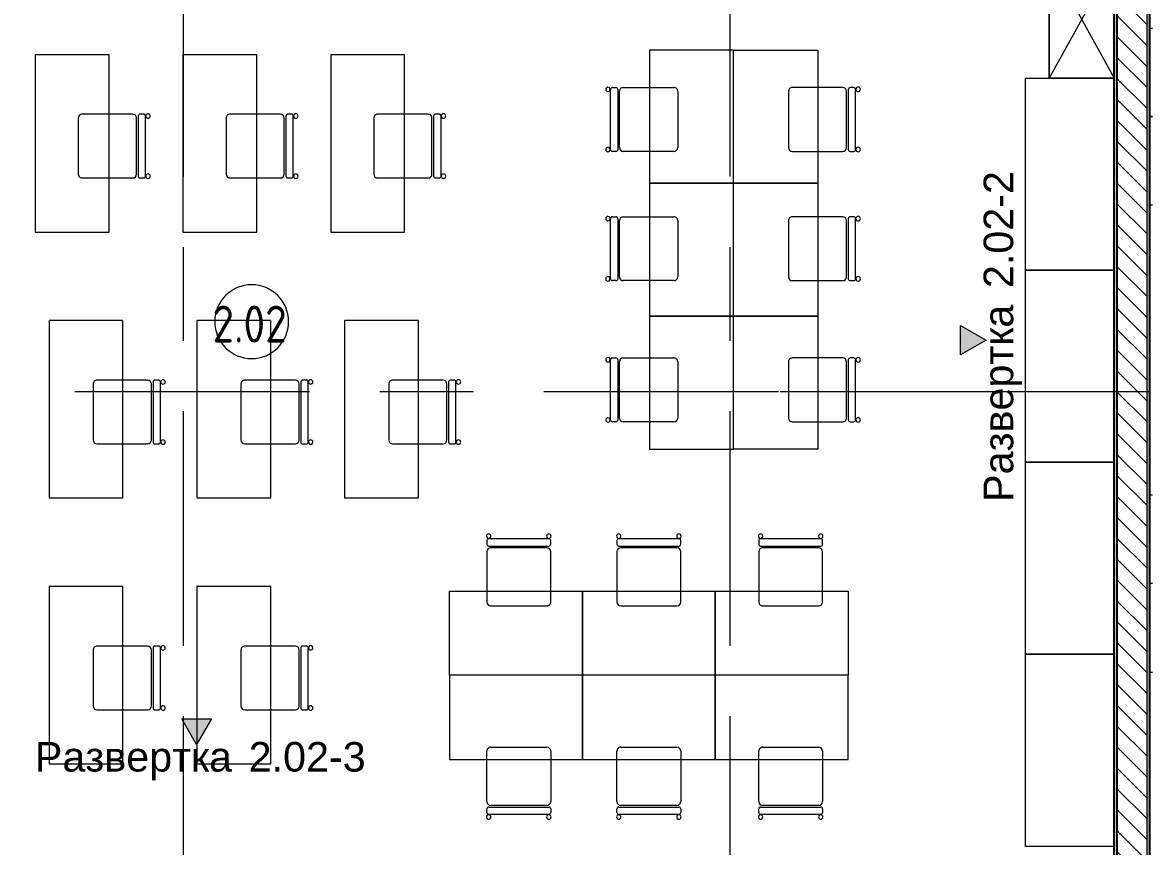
# Model space of a CAD drawing. Header units: millimetres. Extents: x 10189 to 74543, y -2532 to 10466.
# Drawn here: x 17422 to 25068, y 521 to 6097 of the extents above; entities that cross this region are included whole.
import ezdxf

# ---------------------------------------------------------------- set-up
doc = ezdxf.new("R2010")
doc.units = ezdxf.units.MM
doc.linetypes.add('Осевая', pattern=[3175, 635, -476.25, 1587.5, -476.25])
for name, color, linetype, lineweight in [('A-AREA-IDEN', 7, 'Continuous', 9), ('A-WALL', 7, 'Continuous', 9), ('G-ANNO-SYMB', 7, 'Continuous', 9), ('I-WALL', 7, 'Continuous', 9), ('Оси', 7, 'Continuous', 9), ('Оси-2', 7, 'Осевая', 9)]:
    doc.layers.add(name, color=color, linetype=linetype, lineweight=lineweight)
for name, color, linetype, lineweight, true_color in [('A-WALL-1', 7, 'Continuous', 25, 0x3c3c3c), ('A-WALL-FNSH-1', 7, 'Continuous', 13, 0x3c3c3c), ('I-FURN-1', 7, 'Continuous', 9, 0xf0f0f0)]:
    doc.layers.add(name, color=color, linetype=linetype, lineweight=lineweight, true_color=true_color)
doc.styles.add('Arial_1', font='arial.ttf', dxfattribs={"height": 200})
doc.styles.add('GOST Common', font='GOST_Common.ttf', dxfattribs={"width": 0.9, "height": 250})
pattern_1 = [(0, (0, 0), (121.92, 30.48), [10.058, -81.382, 10.058, -81.382, -487.68]), (0, (0, 0), (121.92, 30.48), [-182.88, 10.058, -172.822, 10.058, -81.382, -213.36]), (0, (0, 0), (121.92, 30.48), [-457.2, 10.058, -50.902, 10.058, -142.342]), (120, (45.72, 15.24), (-87.356454, 90.345817), [10.058, -81.382, 10.058, -81.382, -487.68]), (120, (45.72, 15.24), (-87.356454, 90.345817), [-182.88, 10.058, -172.822, 10.058, -81.382, -213.36]), (120, (45.72, 15.24), (-87.356454, 90.345817), [-457.2, 10.058, -50.902, 10.058, -142.342]), (240, (60.96, 76.2), (-34.563546, -120.825817), [10.058, -81.382, 10.058, -81.382, -487.68]), (240, (60.96, 76.2), (-34.563546, -120.825817), [-182.88, 10.058, -172.822, 10.058, -81.382, -213.36]), (240, (60.96, 76.2), (-34.563546, -120.825817), [-457.2, 10.058, -50.902, 10.058, -142.342])]

# ---------------------------------------------------------------- blocks, each defined once
blk = doc.blocks.new('Стол базовый прямоугольный - 1_6-26174022-План разверток пом_ 2_02_ Этаж 2')
at = {"layer": 'I-FURN-1'}
for p, q in [((600, 250), (-600, 250)), ((-600, 250), (-600, -250)), ((600, -250), (600, 250)), ((-600, -250), (600, -250))]:
    blk.add_line(p, q, dxfattribs=at)
blk = doc.blocks.new('Стул Breuer - 1_9а-V1-План разверток пом_ 2_02_ Этаж 2')
at = {"layer": 'I-FURN-1'}
for p, q in [((190.5, 241.3), (-190.5, 241.3)), ((-215.9, 215.9), (-215.9, 33.3)), ((215.9, 33.3), (215.9, 215.9)), ((-215.9, 33.3), (-215.9, -127)), ((215.9, -127), (215.9, 33.3)), ((-190.5, -152.4), (190.5, -152.4)), ((-215.9, -176.2), (-215.9, -200.8)), ((203.2, -163.5), (-203.2, -163.5)), ((-203.2, -213.5), (203.2, -213.5)), ((215.9, -200.8), (215.9, -176.2))]:
    blk.add_line(p, q, dxfattribs=at)
for centre, radius, start, end in [((-190.5, 215.9), 25.4, 135, 165), ((-190.5, 215.9), 25.4, 105, 135), ((-190.5, 215.9), 25.4, 90, 105), ((190.5, 215.9), 25.4, 75, 90), ((190.5, 215.9), 25.4, 45, 75), ((190.5, 215.9), 25.4, 0, 45), ((-190.5, 215.9), 25.4, 165, 180), ((-190.5, -127), 25.4, 180, 270), ((190.5, -127), 25.4, 270, 360), ((-203.5, -230.6), 15.1, 360, 180), ((-203.2, -176.2), 12.7, 90, 180), ((-203.2, -200.8), 12.7, 180, 270), ((203.7, -230.6), 15.1, 360, 180), ((203.2, -176.2), 12.7, 360, 90), ((203.2, -200.8), 12.7, 270, 360), ((-203.5, -230.6), 15.1, 180, 360), ((203.7, -230.6), 15.1, 180, 360)]:
    blk.add_arc(centre, radius, start, end, dxfattribs=at)
blk = doc.blocks.new('Стул Breuer - 1_9а-V2-План разверток пом_ 2_02_ Этаж 2')
at = {"layer": 'I-FURN-1'}
for p, q in [((190.5, 241.3), (-190.5, 241.3)), ((-215.9, 215.9), (-215.9, 33.3)), ((215.9, 33.3), (215.9, 215.9)), ((-215.9, 33.3), (-215.9, -127)), ((215.9, -127), (215.9, 33.3)), ((-190.5, -152.4), (190.5, -152.4)), ((-215.9, -176.2), (-215.9, -200.8)), ((203.2, -163.5), (-203.2, -163.5)), ((-203.2, -213.5), (203.2, -213.5)), ((215.9, -200.8), (215.9, -176.2))]:
    blk.add_line(p, q, dxfattribs=at)
for centre, radius, start, end in [((-190.5, 215.9), 25.4, 90, 180), ((190.5, 215.9), 25.4, 0, 90), ((-190.5, -127), 25.4, 180, 270), ((190.5, -127), 25.4, 270, 360), ((-203.5, -230.6), 15.1, 360, 180), ((-203.2, -176.2), 12.7, 90, 180), ((-203.2, -200.8), 12.7, 180, 270), ((203.7, -230.6), 15.1, 360, 180), ((203.2, -176.2), 12.7, 360, 90), ((203.2, -200.8), 12.7, 270, 360), ((-203.5, -230.6), 15.1, 180, 360), ((203.7, -230.6), 15.1, 180, 360)]:
    blk.add_arc(centre, radius, start, end, dxfattribs=at)
blk = doc.blocks.new('Стул Breuer - 1_9а-V3-План разверток пом_ 2_02_ Этаж 2')
at = {"layer": 'I-FURN-1'}
for p, q in [((190.5, 241.3), (-190.5, 241.3)), ((-215.9, 215.9), (-215.9, 40)), ((215.9, 40), (215.9, 215.9)), ((-215.9, 40), (-215.9, -127)), ((215.9, -127), (215.9, 40)), ((-190.5, -152.4), (190.5, -152.4)), ((-215.9, -176.2), (-215.9, -200.8)), ((203.2, -163.5), (-203.2, -163.5)), ((-203.2, -213.5), (203.2, -213.5)), ((215.9, -200.8), (215.9, -176.2))]:
    blk.add_line(p, q, dxfattribs=at)
for centre, radius, start, end in [((-190.5, 215.9), 25.4, 90, 180), ((190.5, 215.9), 25.4, 0, 90), ((-190.5, -127), 25.4, 180, 270), ((190.5, -127), 25.4, 270, 360), ((-203.5, -230.6), 15.1, 360, 180), ((-203.2, -176.2), 12.7, 90, 180), ((-203.2, -200.8), 12.7, 180, 270), ((203.7, -230.6), 15.1, 360, 180), ((203.2, -176.2), 12.7, 360, 90), ((203.2, -200.8), 12.7, 270, 360), ((-203.5, -230.6), 15.1, 180, 360), ((203.7, -230.6), 15.1, 180, 360)]:
    blk.add_arc(centre, radius, start, end, dxfattribs=at)
blk = doc.blocks.new('Стул Breuer - 1_9а-V4-План разверток пом_ 2_02_ Этаж 2')
at = {"layer": 'I-FURN-1'}
for p, q in [((190.5, 241.3), (-190.5, 241.3)), ((-215.9, 215.9), (-215.9, 42.8)), ((215.9, 42.8), (215.9, 215.9)), ((-215.9, 42.8), (-215.9, -127)), ((215.9, -127), (215.9, 42.8)), ((-190.5, -152.4), (190.5, -152.4)), ((-215.9, -176.2), (-215.9, -200.8)), ((203.2, -163.5), (-203.2, -163.5)), ((-203.2, -213.5), (203.2, -213.5)), ((215.9, -200.8), (215.9, -176.2))]:
    blk.add_line(p, q, dxfattribs=at)
for centre, radius, start, end in [((-190.5, 215.9), 25.4, 90, 180), ((190.5, 215.9), 25.4, 0, 90), ((-190.5, -127), 25.4, 180, 270), ((190.5, -127), 25.4, 270, 360), ((-203.5, -230.6), 15.1, 360, 180), ((-203.2, -176.2), 12.7, 90, 180), ((-203.2, -200.8), 12.7, 180, 270), ((203.7, -230.6), 15.1, 360, 180), ((203.2, -176.2), 12.7, 360, 90), ((203.2, -200.8), 12.7, 270, 360), ((-203.5, -230.6), 15.1, 180, 360), ((203.7, -230.6), 15.1, 180, 360)]:
    blk.add_arc(centre, radius, start, end, dxfattribs=at)
blk = doc.blocks.new('Стул Breuer - 1_9а-V5-План разверток пом_ 2_02_ Этаж 2')
at = {"layer": 'I-FURN-1'}
for p, q in [((190.5, 241.3), (-190.5, 241.3)), ((-215.9, 215.9), (-215.9, 140.6)), ((215.9, 140.6), (215.9, 215.9)), ((-215.9, 140.6), (-215.9, -127)), ((215.9, -127), (215.9, 140.6)), ((-190.5, -152.4), (190.5, -152.4)), ((-215.9, -176.2), (-215.9, -200.8)), ((203.2, -163.5), (-203.2, -163.5)), ((-203.2, -213.5), (203.2, -213.5)), ((215.9, -200.8), (215.9, -176.2))]:
    blk.add_line(p, q, dxfattribs=at)
for centre, radius, start, end in [((-190.5, 215.9), 25.4, 90, 150), ((190.5, 215.9), 25.4, 0, 90), ((-190.5, 215.9), 25.4, 165, 180), ((-190.5, 215.9), 25.4, 150, 165), ((-190.5, -127), 25.4, 180, 270), ((190.5, -127), 25.4, 270, 360), ((-203.5, -230.6), 15.1, 360, 180), ((-203.2, -176.2), 12.7, 90, 180), ((-203.2, -200.8), 12.7, 180, 270), ((203.7, -230.6), 15.1, 360, 180), ((203.2, -176.2), 12.7, 360, 90), ((203.2, -200.8), 12.7, 270, 360), ((-203.5, -230.6), 15.1, 180, 360), ((203.7, -230.6), 15.1, 180, 360)]:
    blk.add_arc(centre, radius, start, end, dxfattribs=at)
blk = doc.blocks.new('Стул Breuer - 1_9а-V6-План разверток пом_ 2_02_ Этаж 2')
at = {"layer": 'I-FURN-1'}
for p, q in [((190.5, 241.3), (-190.5, 241.3)), ((-215.9, 215.9), (-215.9, 140.6)), ((215.9, 140.6), (215.9, 215.9)), ((-215.9, 140.6), (-215.9, -127)), ((215.9, -127), (215.9, 140.6)), ((-190.5, -152.4), (190.5, -152.4)), ((-215.9, -176.2), (-215.9, -200.8)), ((203.2, -163.5), (-203.2, -163.5)), ((-203.2, -213.5), (203.2, -213.5)), ((215.9, -200.8), (215.9, -176.2))]:
    blk.add_line(p, q, dxfattribs=at)
for centre, radius, start, end in [((-190.5, 215.9), 25.4, 90, 180), ((190.5, 215.9), 25.4, 0, 90), ((-190.5, -127), 25.4, 180, 270), ((190.5, -127), 25.4, 270, 360), ((-203.5, -230.6), 15.1, 360, 180), ((-203.2, -176.2), 12.7, 90, 180), ((-203.2, -200.8), 12.7, 180, 270), ((203.7, -230.6), 15.1, 360, 180), ((203.2, -176.2), 12.7, 360, 90), ((203.2, -200.8), 12.7, 270, 360), ((-203.5, -230.6), 15.1, 180, 360), ((203.7, -230.6), 15.1, 180, 360)]:
    blk.add_arc(centre, radius, start, end, dxfattribs=at)
blk = doc.blocks.new('Стул Breuer - 1_9а-26219596-План разверток пом_ 2_02_ Этаж 2')
at = {"layer": 'I-FURN-1'}
for p, q in [((-215.9, 176.2), (-215.9, 200.8)), ((-203.2, 213.5), (203.2, 213.5)), ((203.2, 163.5), (-203.2, 163.5)), ((215.9, 200.8), (215.9, 176.2)), ((-215.9, -49.5), (-215.9, 127)), ((-190.5, 152.4), (190.5, 152.4)), ((215.9, 127), (215.9, -49.5)), ((-215.9, -215.9), (-215.9, -49.5)), ((215.9, -49.5), (215.9, -215.9)), ((190.5, -241.3), (-190.5, -241.3))]:
    blk.add_line(p, q, dxfattribs=at)
for centre, radius, start, end in [((-203.5, 230.6), 15.1, 0, 180), ((-203.5, 230.6), 15.1, 180, 0), ((203.7, 230.6), 15.1, 0, 180), ((203.7, 230.6), 15.1, 180, 0), ((-203.2, 200.8), 12.7, 90, 180), ((-203.2, 176.2), 12.7, 180, 270), ((203.2, 200.8), 12.7, 0, 90), ((203.2, 176.2), 12.7, 270, 0), ((-190.5, 127), 25.4, 90, 180), ((190.5, 127), 25.4, 0, 90), ((-190.5, -215.9), 25.4, 180, 270), ((190.5, -215.9), 25.4, 270, 0)]:
    blk.add_arc(centre, radius, start, end, dxfattribs=at)
blk = doc.blocks.new('Стул Breuer - 1_9а-V7-План разверток пом_ 2_02_ Этаж 2')
at = {"layer": 'I-FURN-1'}
for p, q in [((-215.9, 176.2), (-215.9, 200.8)), ((-203.2, 213.5), (203.2, 213.5)), ((203.2, 163.5), (-203.2, 163.5)), ((215.9, 200.8), (215.9, 176.2)), ((-215.9, -158.6), (-215.9, 127)), ((-190.5, 152.4), (190.5, 152.4)), ((215.9, 127), (215.9, -158.6)), ((-215.9, -215.9), (-215.9, -158.6)), ((215.9, -158.6), (215.9, -215.9)), ((190.5, -241.3), (-190.5, -241.3))]:
    blk.add_line(p, q, dxfattribs=at)
for centre, radius, start, end in [((-203.5, 230.6), 15.1, 0, 180), ((-203.5, 230.6), 15.1, 180, 0), ((203.7, 230.6), 15.1, 0, 180), ((203.7, 230.6), 15.1, 180, 0), ((-203.2, 200.8), 12.7, 90, 180), ((-203.2, 176.2), 12.7, 180, 270), ((203.2, 200.8), 12.7, 0, 90), ((203.2, 176.2), 12.7, 270, 0), ((-190.5, 127), 25.4, 90, 180), ((190.5, 127), 25.4, 0, 90), ((-190.5, -215.9), 25.4, 180, 270), ((190.5, -215.9), 25.4, 270, 0)]:
    blk.add_arc(centre, radius, start, end, dxfattribs=at)
blk = doc.blocks.new('Стол базовый прямоугольный - 1_102-26219600-План разверток пом_ 2_02_ Этаж 2')
at = {"layer": 'I-FURN-1'}
for p, q in [((450, 285), (-450, 285)), ((-450, 285), (-450, -285)), ((450, -285), (450, 285)), ((-450, -285), (450, -285))]:
    blk.add_line(p, q, dxfattribs=at)
blk = doc.blocks.new('Стол базовый прямоугольный - 1_102-26219608-План разверток пом_ 2_02_ Этаж 2')
at = {"layer": 'I-FURN-1'}
for p, q in [((-450, 285), (450, 285)), ((-450, -285), (-450, 285)), ((450, 285), (450, -285)), ((450, -285), (-450, -285))]:
    blk.add_line(p, q, dxfattribs=at)
blk = doc.blocks.new('Шкаф параметрический - 1_203-32432908-План разверток пом_ 2_02_ Этаж 2')
at = {"layer": 'I-FURN-1'}
for p, q in [((0, 0), (800, -440)), ((0, -440), (800, 0)), ((800, 0), (0, 0)), ((0, 0), (0, -440)), ((0, -440), (0, 0)), ((0, 0), (799.9, 0)), ((800, -440), (800, 0)), ((800, 0), (800, -440)), ((0, -440), (800, -440)), ((799.9, -440), (0, -440))]:
    blk.add_line(p, q, dxfattribs=at)
blk = doc.blocks.new('Стол базовый прямоугольный - 1_93-26220179-План разверток пом_ 2_02_ Этаж 2')
at = {"layer": 'I-FURN-1'}
for p, q in [((-650, 300), (650, 300)), ((-650, -300), (-650, 300)), ((650, 300), (650, 140)), ((650, 140), (650, -300)), ((649.9, -300), (-650, -300))]:
    blk.add_line(p, q, dxfattribs=at)
blk = doc.blocks.new('Стол базовый прямоугольный - 1_93-V10-План разверток пом_ 2_02_ Этаж 2')
at = {"layer": 'I-FURN-1'}
for p, q in [((-650, 300), (650, 300)), ((-650, -300), (-650, 300)), ((650, 300), (650, -300))]:
    blk.add_line(p, q, dxfattribs=at)
blk = doc.blocks.new('Стол базовый прямоугольный - 1_2-26230909-План разверток пом_ 2_02_ Этаж 2')
at = {"layer": 'I-FURN-1'}
for p, q in [((581.8, 300), (600, 300)), ((600, -300), (581.8, -300))]:
    blk.add_line(p, q, dxfattribs=at)
blk = doc.blocks.new('Стол базовый прямоугольный - 1_2-25479526-План разверток пом_ 2_02_ Этаж 2')
at = {"layer": 'I-FURN-1'}
for p, q in [((600, 300), (581.8, 300)), ((581.8, -300), (600, -300))]:
    blk.add_line(p, q, dxfattribs=at)
blk = doc.blocks.new('Марка_Помещения - Номер-25198446-План разверток пом_ 2_02_ Этаж 2')
at = {"layer": 'A-AREA-IDEN'}
for start, end in [(360, 180), (180, 360)]:
    blk.add_arc((0, 0), 2.5, start, end, dxfattribs=at)
blk = doc.blocks.new('Фасад - Марка фасада_Указатель-25386507-План разверток пом_ 2_02_ Этаж 2')
at = {"layer": 'G-ANNO-SYMB'}
blk.add_hatch(color=256, dxfattribs=at).paths.add_polyline_path([(-1, 0), (0, 1.732), (1, 0), (0, 0)])
for p, q in [((0, 1.732), (-1, 0)), ((1, 0), (0, 1.732)), ((-1, 0), (0, 0)), ((0, 0), (1, 0))]:
    blk.add_line(p, q, dxfattribs=at)

msp = doc.modelspace()

# ---------------------------------------------------------------- hatches: boundary and pattern name
at = {"layer": 'I-WALL'}
h = msp.add_hatch(dxfattribs=at)
h.set_pattern_fill('FP_7', color=256, style=0, pattern_type=2)
h.set_pattern_definition(pattern_1)
h.paths.add_polyline_path([(24810, 100), (24830, 100), (24830, 7700), (24810, 7700), (24810, 125.2)])
h = msp.add_hatch(dxfattribs=at)
h.set_pattern_fill('FP_1', color=256, style=0, pattern_type=2)
h.set_pattern_definition([(135, (0, 0), (-70.71068, -70.71068), [])])
h.paths.add_polyline_path([(24869.6, 100), (25030, 100), (25030, 7700), (24830, 7700), (24830, 100)])
h = msp.add_hatch(dxfattribs=at)
h.set_pattern_fill('FP_7', color=256, style=0, pattern_type=2)
h.set_pattern_definition(pattern_1)
h.paths.add_polyline_path([(25050, 100), (25050, 7080), (25030, 7080), (25030, 100)])

# ---------------------------------------------------------------- linework, layer by layer
at = {"layer": 'A-WALL'}
msp.add_line((25030, 7180), (25030, 100), dxfattribs=at)
at = {"layer": 'A-WALL-1'}
for p, q in [((24810, 100), (24810, 7680)), ((24830, 100), (24830, 7700)), ((25050, 140), (25050, 6180))]:
    msp.add_line(p, q, dxfattribs=at)
at = {"layer": 'A-WALL-FNSH-1'}
for p, q in [((24809, 7679), (24809, 150)), ((25051, 141), (25051, 6180))]:
    msp.add_line(p, q, dxfattribs=at)
at = {"layer": 'Оси'}
for p, q in [((18510, 5421), (18510, 7921)), ((22210, 5421), (22210, 7921)), ((22550, 3600), (25050, 3600)), ((18510, -1732.3), (18510, 767.7)), ((22210, -1732.3), (22210, 767.7))]:
    msp.add_line(p, q, dxfattribs=at)
at = {"layer": 'Оси-2'}
for p, q in [((18510, 767.7), (18510, 5421)), ((22210, 767.7), (22210, 5421)), ((13488.8, 3600), (22550, 3600))]:
    msp.add_line(p, q, dxfattribs=at)

# ---------------------------------------------------------------- block references
at = {"layer": 'A-AREA-IDEN', "xscale": 99.99999999999993, "yscale": 99.99999999999993, "zscale": 99.99999999999993}
msp.add_blockref('Марка_Помещения - Номер-25198446-План разверток пом_ 2_02_ Этаж 2', (18971.9, 4072.6), dxfattribs=at)
at = {"layer": 'G-ANNO-SYMB', "extrusion": (0, 0, -1), "xscale": 99.99999999999993, "yscale": 99.99999999999993, "zscale": 99.99999999999993}
for p, rotation in [((-23770.2, 3947.5), 90.00000000000014), ((-18599.4, 1383.3), 180)]:
    msp.add_blockref('Фасад - Марка фасада_Указатель-25386507-План разверток пом_ 2_02_ Этаж 2', p, dxfattribs=dict(at, rotation=rotation))
at = {"layer": 'I-FURN-1'}
for name, p, rotation in [('Шкаф параметрический - 1_203-32432908-План разверток пом_ 2_02_ Этаж 2', (24810, 6520.9), 269.9999999999999), ('Стол базовый прямоугольный - 1_2-26230909-План разверток пом_ 2_02_ Этаж 2', (25650, 5760), 180), ('Стол базовый прямоугольный - 1_102-26219600-План разверток пом_ 2_02_ Этаж 2', (21948.4, 5460), 89.99999999999997), ('Стол базовый прямоугольный - 1_102-26219608-План разверток пом_ 2_02_ Этаж 2', (22518.4, 5460), 90.00000000000006), ('Стол базовый прямоугольный - 1_6-26174022-План разверток пом_ 2_02_ Этаж 2', (17756.7, 5277.5), 89.99999999999997), ('Стол базовый прямоугольный - 1_6-26174022-План разверток пом_ 2_02_ Этаж 2', (18756.7, 5277.5), 89.99999999999997), ('Стол базовый прямоугольный - 1_6-26174022-План разверток пом_ 2_02_ Этаж 2', (19756.7, 5277.5), 89.99999999999997), ('Стул Breuer - 1_9а-26219596-План разверток пом_ 2_02_ Этаж 2', (21613.9, 5441.1), 90.00000000000044), ('Стул Breuer - 1_9а-V4-План разверток пом_ 2_02_ Этаж 2', (22846.1, 5441.1), 89.99999999999959), ('Стол базовый прямоугольный - 1_93-26220179-План разверток пом_ 2_02_ Этаж 2', (24510, 5071), 90.00000000000006), ('Стул Breuer - 1_9а-V1-План разверток пом_ 2_02_ Этаж 2', (18040, 5260.9), 89.99999999999959), ('Стул Breuer - 1_9а-V2-План разверток пом_ 2_02_ Этаж 2', (19040, 5260.9), 89.99999999999959), ('Стул Breuer - 1_9а-V2-План разверток пом_ 2_02_ Этаж 2', (20040, 5260.9), 89.99999999999959), ('Стол базовый прямоугольный - 1_2-26230909-План разверток пом_ 2_02_ Этаж 2', (25650, 5160), 180), ('Стол базовый прямоугольный - 1_102-26219600-План разверток пом_ 2_02_ Этаж 2', (21948.4, 4560), 89.99999999999997), ('Стол базовый прямоугольный - 1_102-26219608-План разверток пом_ 2_02_ Этаж 2', (22518.4, 4560), 90.00000000000006), ('Стул Breuer - 1_9а-26219596-План разверток пом_ 2_02_ Этаж 2', (21613.9, 4566.1), 90.00000000000044), ('Стул Breuer - 1_9а-V4-План разверток пом_ 2_02_ Этаж 2', (22846.1, 4566.1), 89.99999999999959), ('Стол базовый прямоугольный - 1_93-V10-План разверток пом_ 2_02_ Этаж 2', (24510, 3771), 90.00000000000006), ('Стол базовый прямоугольный - 1_6-26174022-План разверток пом_ 2_02_ Этаж 2', (17850.9, 3480), 89.99999999999997), ('Стол базовый прямоугольный - 1_6-26174022-План разверток пом_ 2_02_ Этаж 2', (18850.9, 3480), 89.99999999999997), ('Стол базовый прямоугольный - 1_6-26174022-План разверток пом_ 2_02_ Этаж 2', (19850.9, 3480), 89.99999999999997), ('Стол базовый прямоугольный - 1_102-26219600-План разверток пом_ 2_02_ Этаж 2', (21948.4, 3660), 89.99999999999997), ('Стол базовый прямоугольный - 1_102-26219608-План разверток пом_ 2_02_ Этаж 2', (22518.4, 3660), 90.00000000000006), ('Стул Breuer - 1_9а-26219596-План разверток пом_ 2_02_ Этаж 2', (21613.9, 3610.9), 90.00000000000044), ('Стул Breuer - 1_9а-V4-План разверток пом_ 2_02_ Этаж 2', (22846.1, 3610.9), 89.99999999999959), ('Стул Breuer - 1_9а-V3-План разверток пом_ 2_02_ Этаж 2', (18140.9, 3460.9), 89.99999999999959), ('Стул Breuer - 1_9а-V3-План разверток пом_ 2_02_ Этаж 2', (19140.9, 3460.9), 89.99999999999959), ('Стул Breuer - 1_9а-V3-План разверток пом_ 2_02_ Этаж 2', (20140.9, 3460.9), 89.99999999999959), ('Стол базовый прямоугольный - 1_93-V10-План разверток пом_ 2_02_ Этаж 2', (24510, 2471), 90.00000000000006), ('Стол базовый прямоугольный - 1_2-26230909-План разверток пом_ 2_02_ Этаж 2', (25650, 2600), 180), ('Стул Breuer - 1_9а-V5-План разверток пом_ 2_02_ Этаж 2', (20780, 2390), 180), ('Стул Breuer - 1_9а-V6-План разверток пом_ 2_02_ Этаж 2', (21660, 2390), 180), ('Стул Breuer - 1_9а-V6-План разверток пом_ 2_02_ Этаж 2', (22620, 2390), 180), ('Стол базовый прямоугольный - 1_2-25479526-План разверток пом_ 2_02_ Этаж 2', (25650, 2000), 180), ('Стол базовый прямоугольный - 1_6-26174022-План разверток пом_ 2_02_ Этаж 2', (17850.9, 1680), 89.99999999999997), ('Стол базовый прямоугольный - 1_6-26174022-План разверток пом_ 2_02_ Этаж 2', (18850.9, 1680), 89.99999999999997), ('Стол базовый прямоугольный - 1_102-26219608-План разверток пом_ 2_02_ Этаж 2', (20760, 1964.4), 180), ('Стол базовый прямоугольный - 1_102-26219608-План разверток пом_ 2_02_ Этаж 2', (21660, 1964.4), 180), ('Стол базовый прямоугольный - 1_102-26219608-План разверток пом_ 2_02_ Этаж 2', (22560, 1964.4), 180), ('Стул Breuer - 1_9а-V3-План разверток пом_ 2_02_ Этаж 2', (18140.9, 1660.9), 89.99999999999959), ('Стул Breuer - 1_9а-V3-План разверток пом_ 2_02_ Этаж 2', (19140.9, 1660.9), 89.99999999999959), ('Стол базовый прямоугольный - 1_93-V10-План разверток пом_ 2_02_ Этаж 2', (24510, 1171), 90.00000000000006), ('Стол базовый прямоугольный - 1_102-26219600-План разверток пом_ 2_02_ Этаж 2', (20760, 1394.4), 180), ('Стол базовый прямоугольный - 1_102-26219600-План разверток пом_ 2_02_ Этаж 2', (21660, 1394.4), 180), ('Стол базовый прямоугольный - 1_102-26219600-План разверток пом_ 2_02_ Этаж 2', (22560, 1394.4), 180), ('Стул Breuer - 1_9а-V7-План разверток пом_ 2_02_ Этаж 2', (20780, 950.8), 180), ('Стул Breuer - 1_9а-V7-План разверток пом_ 2_02_ Этаж 2', (21660, 950.8), 180), ('Стул Breuer - 1_9а-V7-План разверток пом_ 2_02_ Этаж 2', (22620, 950.8), 180)]:
    msp.add_blockref(name, p, dxfattribs=dict(at, rotation=rotation))

# ---------------------------------------------------------------- texts
at = {"layer": 'A-AREA-IDEN', "insert": (18706.2, 4181.2), "char_height": 250, "width": 663.797, "attachment_point": 1, "style": 'GOST Common'}
msp.add_mtext('2.02', dxfattribs=at)
at = {"layer": 'G-ANNO-SYMB', "char_height": 200, "attachment_point": 1, "rotation": 90, "style": 'Arial_1'}
for s, insert, width in [(' 2.02-2', (23926, 4221.9), 1074.261), ('Развертка', (23926, 2852.7), 1659.493)]:
    msp.add_mtext(s, dxfattribs=dict(at, insert=insert, width=width))
at = {"layer": 'G-ANNO-SYMB', "char_height": 200, "attachment_point": 1, "style": 'Arial_1'}
for s, insert, width in [('Развертка', (17504.7, 1227.5), 1659.493), (' 2.02-3', (18873.9, 1227.5), 1074.261)]:
    msp.add_mtext(s, dxfattribs=dict(at, insert=insert, width=width))

doc.saveas('drawing.dxf')
